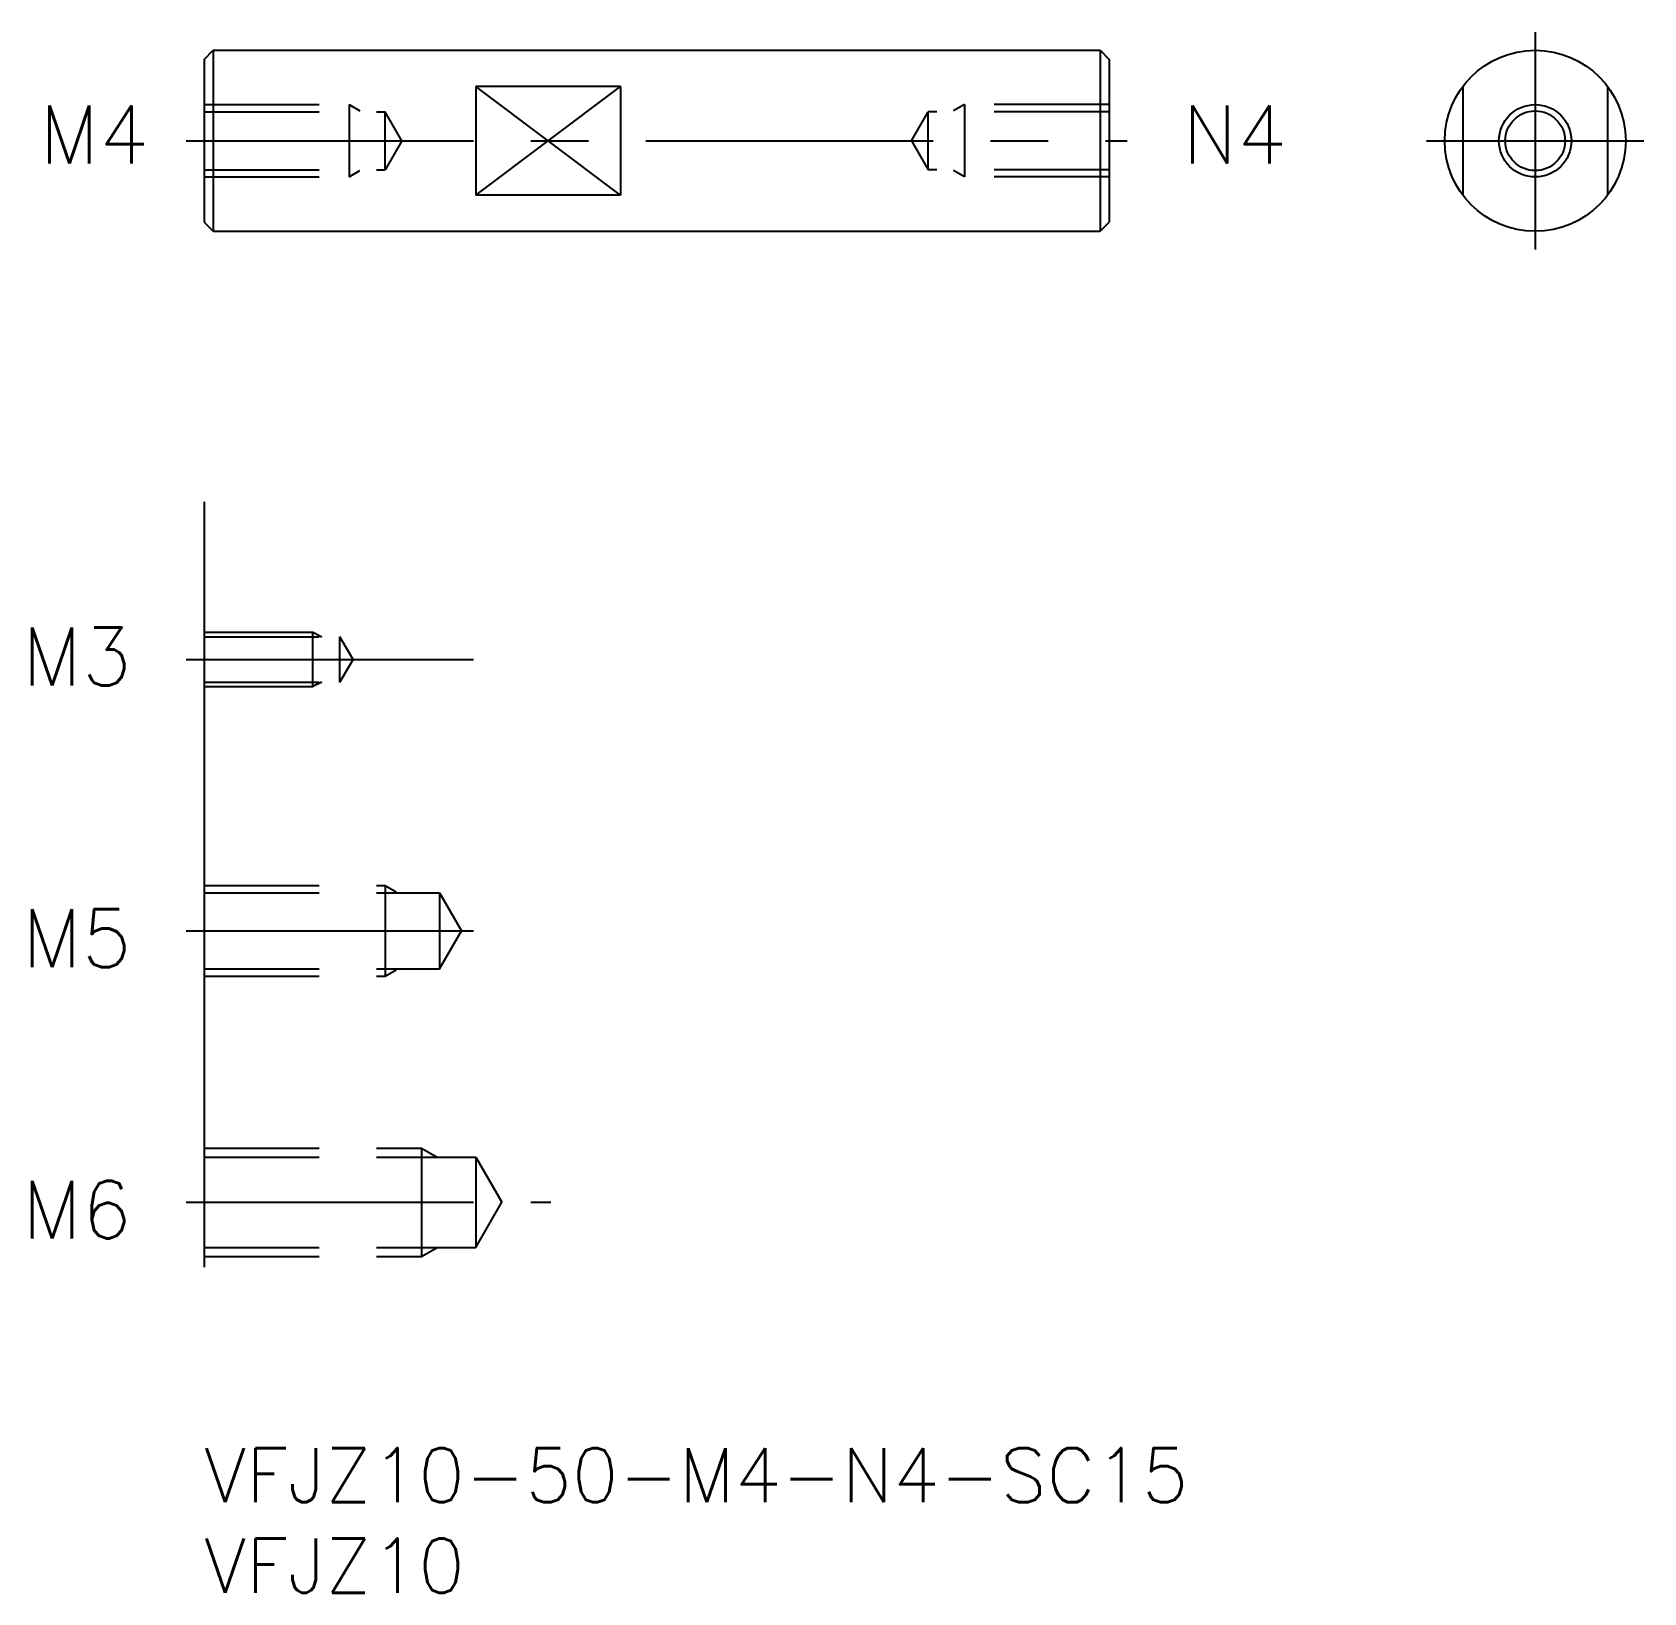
# Model space of a CAD drawing. Extents: x -9.5 to 79.5, y -8 to 78.2.
import ezdxf

# ---------------------------------------------------------------- set-up
doc = ezdxf.new("R2010")
doc.units = 0
doc.header["$LTSCALE"] = 0.5
doc.linetypes.add('CENTER', pattern=[50.8, 31.75, -6.35, 6.35, -6.35])
doc.linetypes.add('DASHED', pattern=[19.05, 12.7, -6.35])
for name, color, linetype in [('MSM_CENTER', 1, 'CENTER'), ('MSM_CONTINUOUS', 7, 'CONTINUOUS'), ('MSM_DASHED', 4, 'DASHED'), ('MSM_NARROW', 5, 'CONTINUOUS'), ('MSM_PART_NUMBER', 7, 'CONTINUOUS')]:
    doc.layers.add(name, color=color, linetype=linetype)
doc.styles.get("Standard").update_dxf_attribs({"font": 'txt.shx', "height": 3, "bigfont": 'bigfont.shx'})

# ---------------------------------------------------------------- blocks, each defined once
blk = doc.blocks.new('*U4')
at = {"layer": 'MSM_PART_NUMBER'}
blk.add_text('VFJZ10-50-M4-N4-SC15', height=3, dxfattribs=at).set_placement((0, -3))
blk = doc.blocks.new('*U5')
at = {"layer": 'MSM_PART_NUMBER'}
blk.add_text('VFJZ10', height=3, dxfattribs=at).set_placement((0, -8))

msp = doc.modelspace()

# ---------------------------------------------------------------- linework, layer by layer
at = {"layer": 'MSM_CENTER'}
for p, q in [((73.538, 78.24), (73.538, 66.24)), ((-1, 72.24), (51, 72.24)), ((67.538, 72.24), (79.538, 72.24)), ((-1, 43.577), (9.306, 43.577)), ((-1, 43.577), (15.7, 43.577)), ((-1, 28.577), (15.7, 28.577)), ((-1, 13.577), (19.149, 13.577))]:
    msp.add_line(p, q, dxfattribs=at)
at = {"layer": 'MSM_CONTINUOUS'}
for p, q in [((0, 76.74), (0.5, 77.24)), ((0, 76.74), (0, 67.74)), ((0.5, 77.24), (49.5, 77.24)), ((0.5, 77.24), (0.5, 67.24)), ((49.5, 77.24), (49.5, 67.24)), ((49.5, 77.24), (50, 76.74)), ((50, 76.74), (50, 67.74)), ((15, 75.24), (15, 69.24)), ((23, 75.24), (15, 75.24)), ((23, 75.24), (23, 69.24)), ((23, 69.24), (15, 69.24)), ((0, 67.74), (0.5, 67.24)), ((49.5, 67.24), (50, 67.74)), ((0.5, 67.24), (49.5, 67.24)), ((6.5, 67.24), (6.5, 67.24)), ((37.5, 67.24), (37.5, 67.24)), ((0, 52.28), (0, 10))]:
    msp.add_line(p, q, dxfattribs=at)
for radius in [5, 1.65]:
    msp.add_circle((73.538, 72.24), radius, dxfattribs=at)
at = {"layer": 'MSM_DASHED'}
for p, q in [((69.538, 75.24), (69.538, 69.24)), ((77.538, 75.24), (77.538, 69.24)), ((0, 74.24), (8, 74.24)), ((8, 74.24), (8, 70.24)), ((8, 74.24), (8.606, 73.89)), ((42, 74.24), (41.394, 73.89)), ((50, 74.24), (42, 74.24)), ((42, 74.24), (42, 70.24)), ((0, 73.84), (10, 73.84)), ((10, 70.64), (10, 73.84)), ((10.924, 72.24), (10, 73.84)), ((39.076, 72.24), (40, 73.84)), ((50, 73.84), (40, 73.84)), ((40, 70.64), (40, 73.84)), ((10.924, 72.24), (10, 70.64)), ((39.076, 72.24), (40, 70.64)), ((0, 70.64), (10, 70.64)), ((8, 70.24), (8.606, 70.59)), ((50, 70.64), (40, 70.64)), ((42, 70.24), (41.394, 70.59)), ((0, 70.24), (8, 70.24)), ((50, 70.24), (42, 70.24)), ((0, 45.077), (6, 45.077)), ((0, 44.827), (7.5, 44.827)), ((6, 42.077), (6, 45.077)), ((6, 45.077), (6.5, 44.827)), ((7.5, 42.327), (7.5, 44.827)), ((8.222, 43.577), (7.5, 44.827)), ((7.5, 42.327), (8.222, 43.577)), ((0, 42.327), (7.5, 42.327)), ((0, 42.077), (6, 42.077)), ((6.5, 42.327), (6, 42.077)), ((0, 31.077), (10, 31.077)), ((0, 30.677), (13, 30.677)), ((10, 31.077), (10, 26.077)), ((10, 31.077), (10.606, 30.727)), ((13, 30.677), (13, 26.477)), ((13, 30.677), (14.212, 28.577)), ((13, 26.477), (14.212, 28.577)), ((0, 26.477), (13, 26.477)), ((0, 26.077), (10, 26.077)), ((10, 26.077), (10.606, 26.427)), ((0, 16.577), (12, 16.577)), ((0, 16.077), (15, 16.077)), ((12, 16.577), (12, 10.577)), ((12, 16.577), (12.866, 16.077)), ((15, 16.077), (15, 11.077)), ((15, 16.077), (16.443, 13.577)), ((15, 11.077), (16.443, 13.577)), ((0, 11.077), (15, 11.077)), ((12, 10.577), (12.866, 11.077)), ((0, 10.577), (12, 10.577))]:
    msp.add_line(p, q, dxfattribs=at)
at = {"layer": 'MSM_NARROW'}
for p, q in [((15, 69.24), (23, 75.24)), ((23, 69.24), (15, 75.24))]:
    msp.add_line(p, q, dxfattribs=at)
msp.add_circle((73.538, 72.24), 2, dxfattribs=at)

# ---------------------------------------------------------------- block references
at = {"layer": 'MSM_CONTINUOUS'}
for name in ['*U4', '*U5']:
    msp.add_blockref(name, (0, 0), dxfattribs=at)

# ---------------------------------------------------------------- texts
for s, p in [('M4', (-9.095, 70.982)), ('N4', (54.056, 70.982)), ('M3', (-10.052, 42.139)), ('M5', (-10.052, 26.57)), ('M6', (-10.052, 11.57))]:
    msp.add_text(s, height=3.2, dxfattribs=at).set_placement(p)

doc.saveas('drawing.dxf')
